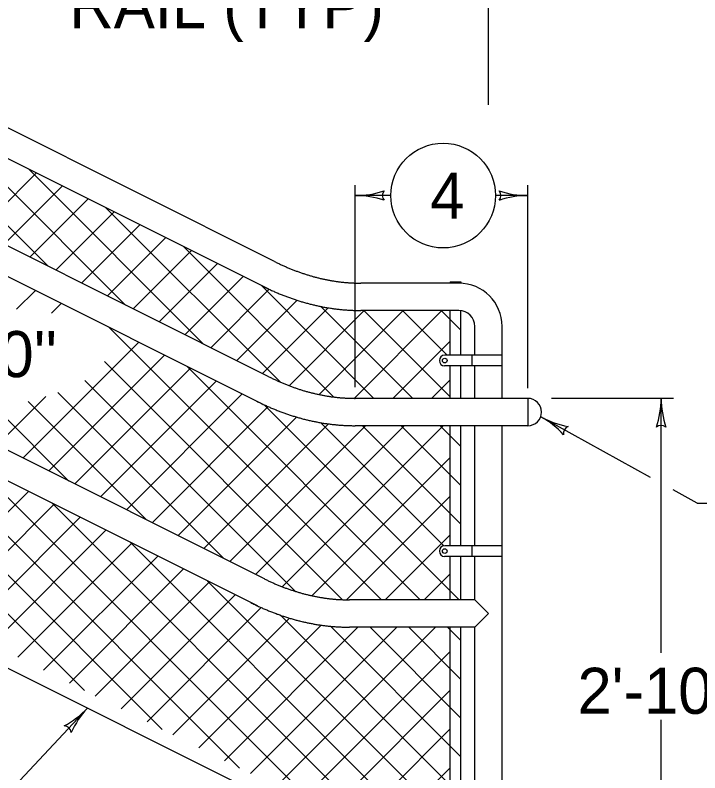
# Model space of a CAD drawing. Extents: x 997.6 to 1036.7, y 998.9 to 1022.7.
# Drawn here: x 1013.988 to 1016.963, y 1015.723 to 1019.013 of the extents above; entities that cross this region are included whole.
import ezdxf

# ---------------------------------------------------------------- set-up
doc = ezdxf.new("R2010")
doc.units = 0
doc.layers.add('1', color=7, linetype='Continuous')

msp = doc.modelspace()

# ---------------------------------------------------------------- linework, layer by layer
at = {"layer": '1'}
for p, q in [((1016.044, 1018.6238), (1016.044, 1020.3628)), ((1015.1154, 1017.943), (1012.7212, 1019.1403)), ((1015.0906, 1017.8226), (1013.1033, 1018.8164)), ((1013.3713, 1018.6824), (1014.1311, 1017.9226)), ((1015.0906, 1017.4428), (1012.7212, 1018.6277)), ((1013.7082, 1018.5139), (1014.468, 1017.7541)), ((1015.0656, 1017.3225), (1012.7212, 1018.4948)), ((1014.0453, 1018.3453), (1014.805, 1017.5856)), ((1013.8275, 1018.0744), (1014.0807, 1018.3276)), ((1013.9398, 1018.0183), (1014.193, 1018.2715)), ((1015.4656, 1017.397), (1015.4656, 1018.2742)), ((1016.2156, 1017.3938), (1016.2156, 1018.2742)), ((1014.052, 1017.9621), (1014.3053, 1018.2153)), ((1015.6198, 1018.2294), (1015.4656, 1018.2294)), ((1016.2156, 1018.2294), (1016.0747, 1018.2294)), ((1014.3822, 1018.1768), (1015.1388, 1017.4203)), ((1014.1643, 1017.9059), (1014.4176, 1018.1592)), ((1014.2767, 1017.8498), (1014.5299, 1018.103)), ((1014.3889, 1017.7936), (1014.6422, 1018.0468)), ((1014.719, 1018.0084), (1015.3726, 1017.3548)), ((1014.5013, 1017.7375), (1014.7544, 1017.9907)), ((1014.6135, 1017.6813), (1014.8667, 1017.9345)), ((1014.7258, 1017.6252), (1014.979, 1017.8783)), ((1015.9158, 1017.8492), (1015.4904, 1017.8492)), ((1015.8778, 1017.8547), (1015.9248, 1017.8547)), ((1015.8778, 1017.8547), (1015.8778, 1017.8492)), ((1015.9248, 1017.8547), (1015.9248, 1017.8492)), ((1013.9942, 1017.7358), (1014.0758, 1017.8174)), ((1014.8381, 1017.569), (1015.0917, 1017.8226)), ((1015.0561, 1017.8398), (1015.5469, 1017.349)), ((1014.1464, 1017.7195), (1014.1882, 1017.7613)), ((1014.9504, 1017.5128), (1015.2126, 1017.775)), ((1015.3164, 1017.7479), (1015.7153, 1017.349)), ((1015.0627, 1017.4567), (1015.3481, 1017.7421)), ((1015.1785, 1017.404), (1015.5049, 1017.7304)), ((1015.3084, 1017.3655), (1015.6733, 1017.7304)), ((1015.4603, 1017.349), (1015.8418, 1017.7304)), ((1015.9158, 1017.7304), (1015.4904, 1017.7304)), ((1015.5023, 1017.7304), (1015.8778, 1017.3549)), ((1015.6708, 1017.7304), (1015.8646, 1017.5367)), ((1015.8393, 1017.7304), (1015.9248, 1017.6449)), ((1015.8778, 1017.5367), (1015.8778, 1017.7304)), ((1015.9248, 1017.5367), (1015.9248, 1017.7304)), ((1014.3967, 1017.657), (1015.5796, 1016.4741)), ((1015.9846, 1017.5367), (1015.9846, 1017.6617)), ((1016.1033, 1017.349), (1016.1033, 1017.6617)), ((1014.0219, 1017.0898), (1014.525, 1017.5928)), ((1015.6288, 1017.349), (1015.8778, 1017.598)), ((1015.0656, 1016.5679), (1013.1033, 1017.5492)), ((1014.1343, 1017.0336), (1014.6373, 1017.5367)), ((1016.1033, 1017.5367), (1015.8543, 1017.5367)), ((1015.974, 1017.4898), (1015.974, 1017.5367)), ((1014.3768, 1017.5084), (1015.4104, 1016.4748)), ((1014.7336, 1017.4885), (1015.748, 1016.4741)), ((1016.1033, 1017.4898), (1015.8533, 1017.4898)), ((1015.8778, 1017.349), (1015.8778, 1017.4898)), ((1015.9248, 1017.349), (1015.9248, 1017.4898)), ((1015.9846, 1017.349), (1015.9846, 1017.4898)), ((1014.2466, 1016.9775), (1014.7496, 1017.4805)), ((1015.0406, 1016.4475), (1013.1033, 1017.4163)), ((1014.2902, 1017.4266), (1015.206, 1016.5108)), ((1014.3589, 1016.9213), (1014.8619, 1017.4243)), ((1015.7973, 1017.349), (1015.8778, 1017.4296)), ((1013.9097, 1017.1459), (1014.1213, 1017.3576)), ((1014.1738, 1017.3745), (1014.8953, 1016.6531)), ((1014.4712, 1016.8652), (1014.9742, 1017.3682)), ((1013.8832, 1017.3283), (1014.2213, 1016.9901)), ((1014.0445, 1017.3353), (1014.5582, 1016.8217)), ((1015.0693, 1017.3213), (1015.9165, 1016.4741)), ((1016.2156, 1017.349), (1015.4656, 1017.349)), ((1016.2156, 1017.349), (1016.2155, 1017.2303)), ((1016.848, 1017.349), (1016.3174, 1017.349)), ((1016.7944, 1016.2446), (1016.7944, 1017.349)), ((1014.5835, 1016.809), (1015.0875, 1017.313)), ((1014.6958, 1016.7528), (1015.2107, 1017.2678)), ((1016.7484, 1017.0059), (1016.2713, 1017.2693)), ((1014.808, 1016.6967), (1015.3494, 1017.2381)), ((1014.9203, 1016.6406), (1015.51, 1017.2303)), ((1015.0327, 1016.5844), (1015.6785, 1017.2303)), ((1015.1479, 1016.5313), (1015.8469, 1017.2303)), ((1015.3158, 1017.2432), (1015.8497, 1016.7093)), ((1016.2156, 1017.2303), (1015.4656, 1017.2303)), ((1015.4972, 1017.2303), (1015.9248, 1016.8027)), ((1015.6657, 1017.2303), (1015.9248, 1016.9712)), ((1015.8341, 1017.2303), (1015.9248, 1017.1396)), ((1015.8778, 1016.7093), (1015.8778, 1017.2303)), ((1015.9248, 1016.7093), (1015.9248, 1017.2303)), ((1015.9846, 1016.7093), (1015.9846, 1017.2303)), ((1016.1033, 1015.3023), (1016.1033, 1017.2303)), ((1015.2771, 1016.492), (1015.8778, 1017.0927)), ((1013.8593, 1017.0153), (1015.2999, 1015.5746)), ((1013.858, 1016.7573), (1014.0457, 1016.945)), ((1015.4277, 1016.4741), (1015.8778, 1016.9243)), ((1016.9505, 1016.8943), (1016.8462, 1016.9519)), ((1013.8579, 1016.5888), (1014.158, 1016.8889)), ((1014.1503, 1016.8928), (1015.637, 1015.406)), ((1016.9505, 1016.8943), (1017.2005, 1016.8943)), ((1013.8461, 1016.4085), (1014.2703, 1016.8328)), ((1013.852, 1016.8542), (1014.9631, 1015.743)), ((1015.5354, 1015.387), (1012.7212, 1016.7943)), ((1013.8889, 1016.2829), (1014.3826, 1016.7766)), ((1015.5962, 1016.4741), (1015.8778, 1016.7558)), ((1013.8418, 1016.6959), (1014.626, 1015.9116)), ((1013.9993, 1016.2249), (1014.4949, 1016.7204)), ((1014.4872, 1016.7243), (1015.9248, 1015.2867)), ((1016.1033, 1016.7093), (1015.8543, 1016.7093)), ((1015.974, 1016.6625), (1015.974, 1016.7093)), ((1014.1117, 1016.1688), (1014.6072, 1016.6643)), ((1016.1033, 1016.6625), (1015.8533, 1016.6625)), ((1015.8778, 1016.4741), (1015.8778, 1016.6625)), ((1015.9248, 1016.4741), (1015.9248, 1016.6625)), ((1015.9846, 1016.4741), (1015.9846, 1016.6625)), ((1014.2239, 1016.1126), (1014.7194, 1016.6081)), ((1015.7646, 1016.4741), (1015.8778, 1016.5873)), ((1013.8418, 1016.5273), (1014.2892, 1016.08)), ((1014.3363, 1016.0565), (1014.8317, 1016.5519)), ((1014.8241, 1016.5558), (1015.9248, 1015.4551)), ((1014.4486, 1016.0003), (1014.944, 1016.4958)), ((1015.9846, 1016.4741), (1015.4406, 1016.4741)), ((1015.9846, 1016.4741), (1016.044, 1016.4148)), ((1014.5608, 1015.9442), (1015.0572, 1016.4405)), ((1015.1413, 1016.4071), (1015.9248, 1015.6236)), ((1016.044, 1016.4148), (1015.9846, 1016.3553)), ((1014.6731, 1015.888), (1015.1798, 1016.3947)), ((1014.7854, 1015.8318), (1015.3177, 1016.3641)), ((1014.8977, 1015.7757), (1015.4774, 1016.3553)), ((1015.01, 1015.7195), (1015.6458, 1016.3553)), ((1015.1223, 1015.6634), (1015.8143, 1016.3553)), ((1015.3575, 1016.3593), (1015.9248, 1015.792)), ((1015.9846, 1016.3553), (1015.4406, 1016.3553)), ((1015.5298, 1016.3553), (1015.9248, 1015.9604)), ((1015.6983, 1016.3553), (1015.9248, 1016.1289)), ((1015.8668, 1016.3553), (1015.9248, 1016.2973)), ((1015.8778, 1015.5992), (1015.8778, 1016.3553)), ((1015.9248, 1015.5992), (1015.9248, 1016.3553)), ((1015.9846, 1015.5992), (1015.9846, 1016.3553)), ((1015.2346, 1015.6073), (1015.8778, 1016.2504)), ((1015.3469, 1015.5511), (1015.8778, 1016.082)), ((1014.302, 1016.0038), (1013.3732, 1015.0105)), ((1016.7944, 1015.2242), (1016.7944, 1015.9529)), ((1015.4592, 1015.4949), (1015.8778, 1015.9136)), ((1015.5714, 1015.4388), (1015.8778, 1015.7451))]:
    msp.add_line(p, q, dxfattribs=at)
for centre, radius in [((1015.8473, 1018.2294), 0.2274), ((1015.8543, 1017.5132), 0.0101), ((1015.8543, 1016.6859), 0.0101)]:
    msp.add_circle(centre, radius, dxfattribs=at)
for centre, radius, start, end in [((1015.4656, 1018.6204), 0.3909, 270, 288.6688), ((1015.6142, 1018.2294), 0.0313, 138.7746, 220.8913), ((1016.0669, 1018.2295), 0.0313, 318.7746, 40.8913), ((1016.2156, 1018.6204), 0.3909, 251.3472, 269.9939), ((1015.4656, 1018.6204), 0.3909, 269.9878, 270), ((1015.4656, 1017.8385), 0.3909, 71.3472, 89.9939), ((1016.2156, 1017.8385), 0.3909, 90, 108.6688), ((1016.2156, 1017.8385), 0.3909, 89.9878, 90), ((1015.9158, 1017.6617), 0.1875, 0, 90), ((1015.9158, 1017.6616), 0.0688, 0, 90), ((1015.8543, 1017.5132), 0.0234, 90, 270), ((1016.2155, 1017.2896), 0.0594, 270, 90), ((1016.4035, 1017.349), 0.3909, 341.3472, 359.9939), ((1017.1854, 1017.349), 0.3909, 179.9878, 180), ((1017.1854, 1017.349), 0.3909, 180, 198.6688), ((1016.4603, 1017.6115), 0.3909, 241.088, 241.1002), ((1016.4603, 1017.6115), 0.3909, 241.1002, 259.769), ((1016.0824, 1016.927), 0.3909, 42.4474, 61.0941), ((1016.4015, 1017.1974), 0.0313, 109.8748, 191.9915), ((1016.7944, 1017.2003), 0.0313, 48.7746, 130.8913), ((1015.8543, 1016.6859), 0.0234, 90, 270), ((1014.0165, 1016.2708), 0.3909, 298.2667, 316.9134), ((1014.5875, 1015.7367), 0.3909, 136.9195, 155.5883), ((1014.5875, 1015.7367), 0.3909, 136.9073, 136.9195), ((1014.2004, 1015.8952), 0.0313, 5.6941, 87.8108)]:
    msp.add_arc(centre, radius, start, end, dxfattribs=at)
for points in [[(1015.1154, 1017.943), (1015.1226, 1017.9394), (1015.1298, 1017.9358), (1015.137, 1017.9325), (1015.1443, 1017.9291), (1015.1514, 1017.9258), (1015.1587, 1017.9225), (1015.1659, 1017.9194), (1015.1731, 1017.9163), (1015.1803, 1017.9133), (1015.1875, 1017.9103), (1015.1947, 1017.9075), (1015.2019, 1017.9047), (1015.2092, 1017.9019), (1015.2163, 1017.8993), (1015.2236, 1017.8967), (1015.2308, 1017.8941), (1015.238, 1017.8917), (1015.2452, 1017.8893), (1015.2524, 1017.8869), (1015.2597, 1017.8847), (1015.2668, 1017.8825), (1015.274, 1017.8803), (1015.2813, 1017.8783), (1015.2884, 1017.8763), (1015.2957, 1017.8745), (1015.3029, 1017.8726), (1015.3101, 1017.8708), (1015.3173, 1017.8692), (1015.3245, 1017.8675), (1015.3318, 1017.866), (1015.3389, 1017.8645), (1015.3462, 1017.863), (1015.3534, 1017.8617), (1015.3606, 1017.8604), (1015.3678, 1017.8592), (1015.375, 1017.858), (1015.3822, 1017.857), (1015.3894, 1017.856), (1015.3967, 1017.855), (1015.4038, 1017.8542), (1015.4111, 1017.8533), (1015.4183, 1017.8526), (1015.4255, 1017.852), (1015.4327, 1017.8514), (1015.4399, 1017.8508), (1015.4472, 1017.8504), (1015.4543, 1017.85), (1015.4615, 1017.8498), (1015.4688, 1017.8495), (1015.4759, 1017.8493), (1015.4832, 1017.8493), (1015.4904, 1017.8492)], [(1015.0631, 1017.8364), (1015.0698, 1017.8331), (1015.0785, 1017.8288), (1015.0867, 1017.825), (1015.0939, 1017.8216), (1015.1021, 1017.8178), (1015.1112, 1017.8137), (1015.1187, 1017.8105), (1015.1262, 1017.8072), (1015.1352, 1017.8034), (1015.1435, 1017.8), (1015.1513, 1017.797), (1015.1593, 1017.7938), (1015.1674, 1017.7908), (1015.1757, 1017.7877), (1015.1835, 1017.7849), (1015.1918, 1017.7819), (1015.2003, 1017.7791), (1015.208, 1017.7765), (1015.2167, 1017.7737), (1015.2249, 1017.7712), (1015.2325, 1017.7688), (1015.241, 1017.7663), (1015.2495, 1017.7639), (1015.2579, 1017.7616), (1015.2659, 1017.7595), (1015.2737, 1017.7575), (1015.2827, 1017.7553), (1015.2906, 1017.7535), (1015.299, 1017.7515), (1015.3076, 1017.7498), (1015.3148, 1017.7483), (1015.3234, 1017.7464), (1015.3325, 1017.7448), (1015.3402, 1017.7434), (1015.3481, 1017.7421), (1015.3573, 1017.7406), (1015.3658, 1017.7394), (1015.3732, 1017.7383), (1015.3817, 1017.7372), (1015.3902, 1017.7363), (1015.3981, 1017.7353), (1015.4073, 1017.7343), (1015.4159, 1017.7337), (1015.4231, 1017.7331), (1015.4318, 1017.7323), (1015.4403, 1017.7318), (1015.4488, 1017.7314), (1015.4574, 1017.7311), (1015.4647, 1017.7308), (1015.4738, 1017.7305), (1015.4825, 1017.7305), (1015.4898, 1017.7304)], [(1015.0906, 1017.4428), (1015.0978, 1017.4393), (1015.105, 1017.4358), (1015.1122, 1017.4323), (1015.1194, 1017.4289), (1015.1267, 1017.4256), (1015.1338, 1017.4224), (1015.1411, 1017.4193), (1015.1483, 1017.4162), (1015.1554, 1017.4132), (1015.1627, 1017.4103), (1015.1699, 1017.4073), (1015.1772, 1017.4045), (1015.1843, 1017.4018), (1015.1915, 1017.3991), (1015.1988, 1017.3965), (1015.2059, 1017.394), (1015.2132, 1017.3915), (1015.2204, 1017.3891), (1015.2276, 1017.3868), (1015.2348, 1017.3845), (1015.242, 1017.3823), (1015.2492, 1017.3803), (1015.2564, 1017.3783), (1015.2637, 1017.3763), (1015.2709, 1017.3743), (1015.2781, 1017.3725), (1015.2853, 1017.3708), (1015.2925, 1017.369), (1015.2997, 1017.3673), (1015.3069, 1017.3658), (1015.3142, 1017.3643), (1015.3213, 1017.3629), (1015.3286, 1017.3615), (1015.3358, 1017.3603), (1015.3429, 1017.359), (1015.3502, 1017.3579), (1015.3574, 1017.3568), (1015.3647, 1017.3558), (1015.3718, 1017.3549), (1015.379, 1017.354), (1015.3863, 1017.3533), (1015.3934, 1017.3525), (1015.4007, 1017.3518), (1015.4079, 1017.3513), (1015.4151, 1017.3508), (1015.4223, 1017.3503), (1015.4295, 1017.3499), (1015.4367, 1017.3496), (1015.4439, 1017.3493), (1015.4512, 1017.3492), (1015.4584, 1017.3491), (1015.4656, 1017.349)], [(1015.0374, 1017.3366), (1015.0459, 1017.3324), (1015.0532, 1017.3289), (1015.0613, 1017.3249), (1015.0698, 1017.321), (1015.0778, 1017.3173), (1015.0861, 1017.3137), (1015.0938, 1017.3103), (1015.1018, 1017.3068), (1015.1103, 1017.3033), (1015.1183, 1017.3001), (1015.1262, 1017.2969), (1015.1343, 1017.2938), (1015.1423, 1017.2907), (1015.1508, 1017.2875), (1015.1593, 1017.2845), (1015.167, 1017.2818), (1015.175, 1017.2791), (1015.1833, 1017.2763), (1015.1916, 1017.2736), (1015.2001, 1017.271), (1015.2083, 1017.2685), (1015.2168, 1017.266), (1015.2248, 1017.2638), (1015.2321, 1017.2618), (1015.241, 1017.2593), (1015.2499, 1017.2572), (1015.2573, 1017.2553), (1015.2651, 1017.2534), (1015.2736, 1017.2515), (1015.2828, 1017.2495), (1015.2913, 1017.2478), (1015.2984, 1017.2464), (1015.307, 1017.2448), (1015.3153, 1017.2433), (1015.3239, 1017.2418), (1015.3326, 1017.2405), (1015.3405, 1017.2393), (1015.349, 1017.2382), (1015.3568, 1017.2372), (1015.3653, 1017.236), (1015.374, 1017.2352), (1015.3818, 1017.2343), (1015.3905, 1017.2335), (1015.399, 1017.2328), (1015.4068, 1017.2323), (1015.4155, 1017.2317), (1015.424, 1017.2313), (1015.4318, 1017.2309), (1015.4405, 1017.2307), (1015.4491, 1017.2304), (1015.4571, 1017.2303), (1015.4649, 1017.2303)], [(1015.0656, 1016.5679), (1015.0728, 1016.5643), (1015.08, 1016.5608), (1015.0872, 1016.5573), (1015.0944, 1016.554), (1015.1017, 1016.5508), (1015.1088, 1016.5475), (1015.1161, 1016.5443), (1015.1233, 1016.5413), (1015.1304, 1016.5383), (1015.1377, 1016.5353), (1015.1449, 1016.5324), (1015.1522, 1016.5296), (1015.1593, 1016.5268), (1015.1665, 1016.5242), (1015.1738, 1016.5216), (1015.1809, 1016.519), (1015.1882, 1016.5166), (1015.1954, 1016.5142), (1015.2026, 1016.5118), (1015.2098, 1016.5096), (1015.217, 1016.5074), (1015.2242, 1016.5053), (1015.2314, 1016.5033), (1015.2387, 1016.5013), (1015.2459, 1016.4994), (1015.2531, 1016.4975), (1015.2603, 1016.4958), (1015.2675, 1016.4941), (1015.2747, 1016.4925), (1015.2819, 1016.4909), (1015.2892, 1016.4894), (1015.2963, 1016.488), (1015.3036, 1016.4866), (1015.3108, 1016.4853), (1015.3179, 1016.4841), (1015.3252, 1016.483), (1015.3324, 1016.4819), (1015.3397, 1016.4809), (1015.3468, 1016.48), (1015.354, 1016.4791), (1015.3613, 1016.4783), (1015.3684, 1016.4775), (1015.3757, 1016.4769), (1015.3829, 1016.4763), (1015.3901, 1016.4758), (1015.3973, 1016.4753), (1015.4045, 1016.475), (1015.4117, 1016.4747), (1015.4189, 1016.4744), (1015.4262, 1016.4743), (1015.4334, 1016.4742), (1015.4406, 1016.4741)], [(1015.012, 1016.4619), (1015.0199, 1016.4579), (1015.0287, 1016.4537), (1015.0368, 1016.4498), (1015.0453, 1016.4459), (1015.0528, 1016.4425), (1015.0606, 1016.439), (1015.0688, 1016.4354), (1015.0768, 1016.4319), (1015.0848, 1016.4286), (1015.0933, 1016.4251), (1015.1017, 1016.4218), (1015.1093, 1016.4188), (1015.1173, 1016.4158), (1015.1258, 1016.4126), (1015.1337, 1016.4098), (1015.142, 1016.4068), (1015.1506, 1016.4039), (1015.1583, 1016.4014), (1015.1666, 1016.3987), (1015.1751, 1016.3961), (1015.1827, 1016.3938), (1015.1912, 1016.3912), (1015.1998, 1016.3888), (1015.2083, 1016.3864), (1015.216, 1016.3845), (1015.2237, 1016.3824), (1015.2328, 1016.3802), (1015.2414, 1016.3783), (1015.2492, 1016.3765), (1015.2573, 1016.3748), (1015.2656, 1016.373), (1015.2734, 1016.3715), (1015.282, 1016.3698), (1015.2903, 1016.3683), (1015.2989, 1016.3668), (1015.3076, 1016.3656), (1015.3155, 1016.3644), (1015.324, 1016.3633), (1015.3318, 1016.3623), (1015.3397, 1016.3612), (1015.3483, 1016.3603), (1015.3575, 1016.3593), (1015.3662, 1016.3586), (1015.3733, 1016.358), (1015.3818, 1016.3573), (1015.3912, 1016.3568), (1015.399, 1016.3564), (1015.4068, 1016.356), (1015.4155, 1016.3558), (1015.4241, 1016.3555), (1015.4321, 1016.3554), (1015.4399, 1016.3553)]]:
    msp.add_spline(points, degree=3, dxfattribs=at)

# ---------------------------------------------------------------- texts
for s, p in [('RAIL (TYP)', (1014.2232, 1018.9563)), ('4', (1015.7913, 1018.1294)), ("2'-10''", (1013.4822, 1017.441)), ("2'-10''", (1016.4309, 1015.9792))]:
    msp.add_text(s, height=0.2, dxfattribs=at).set_placement(p)

doc.saveas('drawing.dxf')
